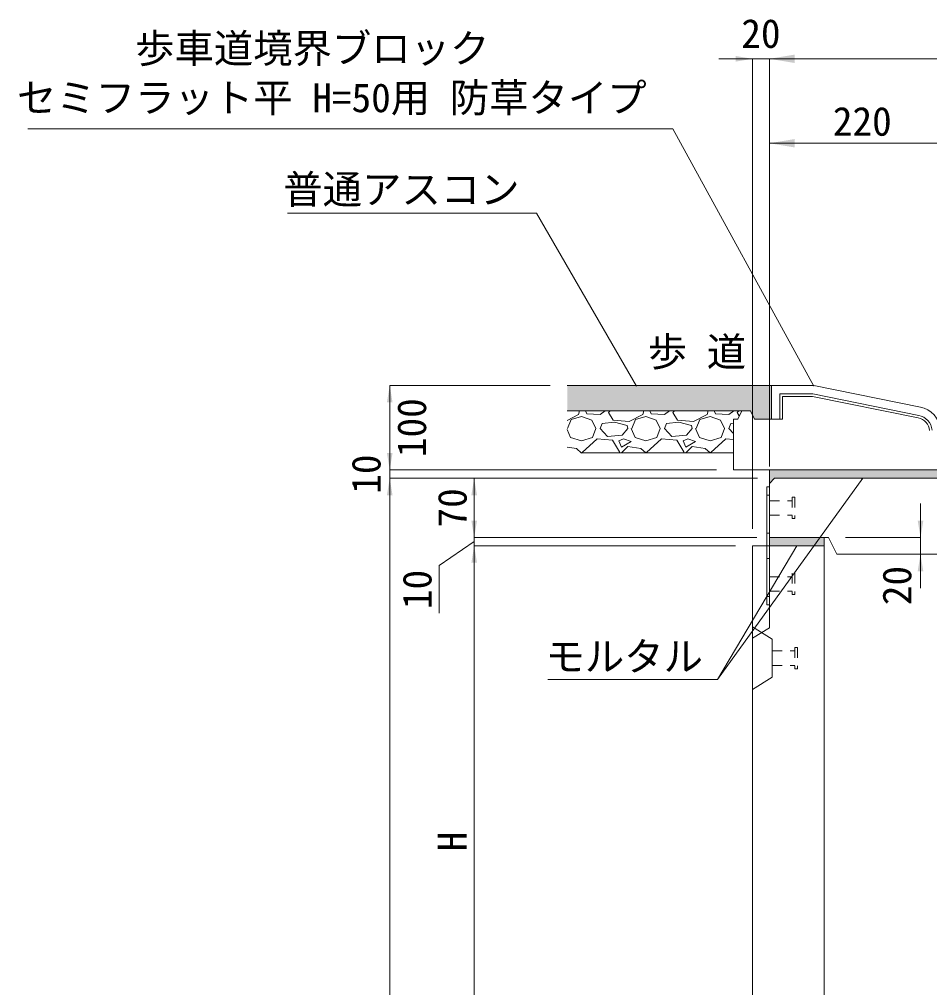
# Model space of a CAD drawing. Units: millimetres at full size. Extents: x 77586 to 117720, y -503 to 5664.
# Drawn here: x 110567 to 111645, y 3102 to 4249 of the extents above; entities that cross this region are included whole.
import ezdxf
from ezdxf.enums import TextEntityAlignment as Align

# ---------------------------------------------------------------- set-up
doc = ezdxf.new("R2010")
doc.units = ezdxf.units.MM
doc.header["$LTSCALE"] = 40
for name, pattern in [('CHAIN_DOUBLE_DASH', [23.5, 12, -1.5, 3.5, -1.5, 3.5, -1.5]), ('DASHED', [7.5, 6, -1.5]), ('USER2', [0.54, 0.3, -0.24])]:
    doc.linetypes.add(name, pattern=pattern)
for name, color, linetype, lineweight in [('インサート', 3, 'USER2', 9), ('ハッチング_基礎', 150, 'Continuous', 5), ('プレート', 7, 'USER2', 9), ('モルタル', 30, 'Continuous', 9), ('寸法線', 7, 'Continuous', 9), ('引出線', 4, 'Continuous', 9), ('本体', 2, 'Continuous', 13), ('目地', 132, 'Continuous', 5), ('舗装・基礎', 3, 'Continuous', 13), ('補助線', 8, 'CHAIN_DOUBLE_DASH', 5)]:
    doc.layers.add(name, color=color, linetype=linetype, lineweight=lineweight)
doc.layers.add('ハッチング_舗装', color=7, linetype='Continuous')
doc.layers.add('文字', color=7, linetype='Continuous')
doc.styles.add('ＭＳ ゴシック', font='')
doc.styles.get('ＭＳ ゴシック').set_extended_font_data('MS Gothic')

# ---------------------------------------------------------------- blocks, each defined once
blk = doc.blocks.new('filled_arrow')
at = {"color": 0, "linetype": 'Continuous', "lineweight": -2}
blk.add_solid([(7.5, 1.25), (0, 0), (7.5, -1.25)], dxfattribs=at)

msp = doc.modelspace()

# ---------------------------------------------------------------- hatches: boundary and pattern name
at = {"layer": 'ハッチング_舗装'}
msp.add_hatch(color=256, dxfattribs=at).paths.add_polyline_path([(111432.58, 3785.36), (111437.58, 3775.36), (111457.58, 3775.36), (111457.58, 3815.36), (111215.63, 3815.36), (111215.63, 3785.36)])
at = {"layer": 'モルタル'}
for points in [[(111670.08, 3705.36), (111675.08, 3765.36), (111657.51, 3765.36), (111662.58, 3715.36), (111455.08, 3715.36), (111455.08, 3699.36), (111461.08, 3705.36)], [(111520.08, 3625.36), (111520.08, 3635.36), (111455.08, 3635.36), (111455.08, 3625.36)]]:
    msp.add_hatch(color=256, dxfattribs=at).paths.add_polyline_path(points)
at = {"layer": '引出線'}
msp.add_hatch(color=256, dxfattribs=at).paths.add_polyline_path([(111565.58, 3705.36), (111564.5, 3704.29), (111564.9, 3704)])

# ---------------------------------------------------------------- linework, layer by layer
at = {"layer": 'インサート'}
for p, q in [((111482.08, 3682.86), (111482.08, 3657.86)), ((111482.08, 3682.86), (111485.08, 3682.86)), ((111485.08, 3682.86), (111485.08, 3657.86)), ((111455.08, 3678.86), (111455.08, 3661.86)), ((111455.08, 3678.86), (111482.08, 3678.86)), ((111455.08, 3678.86), (111455.08, 3661.86)), ((111455.08, 3661.86), (111482.08, 3661.86)), ((111482.08, 3657.86), (111485.08, 3657.86)), ((111482.08, 3592.86), (111482.08, 3567.86)), ((111485.08, 3592.86), (111485.08, 3567.86)), ((111455.08, 3588.86), (111455.08, 3571.86)), ((111455.08, 3588.86), (111482.08, 3588.86)), ((111455.08, 3588.86), (111455.08, 3571.86)), ((111455.08, 3571.86), (111482.08, 3571.86)), ((111482.08, 3567.86), (111485.08, 3567.86))]:
    msp.add_line(p, q, dxfattribs=at)
at = {"layer": 'インサート', "lineweight": 5}
for p, q in [((111458.28, 3500.86), (111485.28, 3500.86)), ((111458.28, 3500.86), (111458.28, 3483.86)), ((111485.28, 3504.86), (111485.28, 3479.86)), ((111485.28, 3504.86), (111488.28, 3504.86)), ((111488.28, 3504.86), (111488.28, 3479.86)), ((111458.28, 3483.86), (111485.28, 3483.86)), ((111485.28, 3479.86), (111488.28, 3479.86))]:
    msp.add_line(p, q, dxfattribs=at)
at = {"layer": 'ハッチング_基礎'}
for p, q in [((111230.16, 3785.36), (111228.91, 3780.97)), ((111237.28, 3785.36), (111238.81, 3781.74)), ((111254.81, 3780.97), (111260.49, 3785.36)), ((111264.72, 3783.26), (111266.61, 3785.36)), ((111306.36, 3785.36), (111305.11, 3780.97)), ((111313.48, 3785.36), (111315.01, 3781.74)), ((111331.01, 3780.97), (111336.69, 3785.36)), ((111340.92, 3783.26), (111342.81, 3785.36)), ((111382.56, 3785.36), (111381.31, 3780.97)), ((111389.68, 3785.36), (111391.21, 3781.74)), ((111407.21, 3780.97), (111412.89, 3785.36)), ((111417.12, 3783.26), (111419.01, 3785.36)), ((111228.91, 3780.97), (111215.63, 3774.02)), ((111215.95, 3764.21), (111220.52, 3774.88)), ((111220.52, 3774.88), (111232.72, 3778.69)), ((111232.72, 3778.69), (111244.91, 3774.12)), ((111238.81, 3781.74), (111254.81, 3780.97)), ((111244.91, 3774.12), (111249.48, 3764.21)), ((111270.05, 3774.12), (111264.72, 3783.26)), ((111289.1, 3772.59), (111270.05, 3774.12)), ((111305.11, 3780.97), (111289.1, 3772.59)), ((111292.15, 3764.21), (111296.72, 3774.88)), ((111296.72, 3774.88), (111308.92, 3778.69)), ((111308.92, 3778.69), (111321.11, 3774.12)), ((111315.01, 3781.74), (111331.01, 3780.97)), ((111321.11, 3774.12), (111325.68, 3764.21)), ((111346.25, 3774.12), (111340.92, 3783.26)), ((111365.3, 3772.59), (111346.25, 3774.12)), ((111381.31, 3780.97), (111365.3, 3772.59)), ((111368.35, 3764.21), (111372.92, 3774.88)), ((111372.92, 3774.88), (111385.12, 3778.69)), ((111385.12, 3778.69), (111397.31, 3774.12)), ((111391.21, 3781.74), (111407.21, 3780.97)), ((111397.31, 3774.12), (111401.88, 3764.21)), ((111419.49, 3779.19), (111417.12, 3783.26)), ((111215.63, 3763.17), (111219.76, 3753.54)), ((111245.67, 3753.54), (111249.48, 3764.21)), ((111254.81, 3764.21), (111257.1, 3770.31)), ((111263.2, 3755.07), (111254.81, 3764.21)), ((111271.58, 3771.83), (111257.1, 3770.31)), ((111286.82, 3768.02), (111271.58, 3771.83)), ((111287.58, 3764.21), (111280.72, 3756.59)), ((111287.58, 3764.21), (111286.82, 3768.02)), ((111291.39, 3764.21), (111295.96, 3753.54)), ((111321.87, 3753.54), (111325.68, 3764.21)), ((111331.01, 3764.21), (111333.3, 3770.31)), ((111339.4, 3755.07), (111331.01, 3764.21)), ((111347.78, 3771.83), (111333.3, 3770.31)), ((111363.02, 3768.02), (111347.78, 3771.83)), ((111363.78, 3764.21), (111356.92, 3756.59)), ((111363.78, 3764.21), (111363.02, 3768.02)), ((111367.59, 3764.21), (111372.16, 3753.54)), ((111398.07, 3753.54), (111401.88, 3764.21)), ((111407.21, 3764.21), (111409.5, 3770.31)), ((111412.58, 3758.36), (111407.21, 3764.21)), ((111412.58, 3770.63), (111409.5, 3770.31)), ((111219.76, 3753.54), (111232.72, 3749.73)), ((111232.72, 3749.73), (111245.67, 3753.54)), ((111251, 3752.02), (111233.48, 3736.02)), ((111269.29, 3750.49), (111251, 3752.02)), ((111280.72, 3756.59), (111263.2, 3755.07)), ((111277.67, 3736.78), (111269.29, 3750.49)), ((111282.25, 3752.02), (111276.91, 3749.73)), ((111291.39, 3748.97), (111282.25, 3752.02)), ((111295.96, 3753.54), (111308.92, 3749.73)), ((111308.92, 3749.73), (111321.87, 3753.54)), ((111327.2, 3752.02), (111309.68, 3736.02)), ((111345.49, 3750.49), (111327.2, 3752.02)), ((111356.92, 3756.59), (111339.4, 3755.07)), ((111353.87, 3736.78), (111345.49, 3750.49)), ((111358.45, 3752.02), (111353.11, 3749.73)), ((111367.59, 3748.97), (111358.45, 3752.02)), ((111372.16, 3753.54), (111385.12, 3749.73)), ((111385.12, 3749.73), (111398.07, 3753.54)), ((111403.4, 3752.02), (111385.88, 3736.02)), ((111412.58, 3751.25), (111403.4, 3752.02)), ((111226.62, 3740.59), (111215.63, 3742.24)), ((111232.59, 3735.36), (111226.62, 3740.59)), ((111276.91, 3749.73), (111279.96, 3742.11)), ((111279.96, 3742.11), (111291.39, 3748.97)), ((111287.58, 3742.87), (111280.07, 3735.37)), ((111302.82, 3740.59), (111287.58, 3742.87)), ((111308.78, 3735.37), (111302.82, 3740.59)), ((111353.11, 3749.73), (111356.16, 3742.11)), ((111356.16, 3742.11), (111367.59, 3748.97)), ((111363.78, 3742.87), (111356.28, 3735.37)), ((111379.02, 3740.59), (111363.78, 3742.87)), ((111384.98, 3735.38), (111379.02, 3740.59)), ((111233.48, 3736.02), (111233.45, 3735.36)), ((111277.22, 3735.37), (111277.67, 3736.78)), ((111309.68, 3736.02), (111309.65, 3735.37)), ((111353.42, 3735.37), (111353.87, 3736.78)), ((111385.88, 3736.02), (111385.85, 3735.38))]:
    msp.add_line(p, q, dxfattribs=at)
at = {"layer": 'プレート'}
for p, q in [((111455.08, 3685.37), (111451.88, 3685.37)), ((111455.08, 3640.36), (111451.88, 3640.36)), ((111455.08, 3610.37), (111451.88, 3610.37)), ((111455.08, 3565.36), (111451.88, 3565.36))]:
    msp.add_line(p, q, dxfattribs=at)
at = {"layer": 'プレート', "linetype": 'Continuous'}
msp.add_lwpolyline([(111451.88, 3555.36), (111451.88, 3695.37), (111455.08, 3695.37), (111455.08, 3555.36)], close=True, dxfattribs=at)
at = {"layer": 'モルタル'}
for p, q in [((111455.08, 3715.36), (111455.08, 3699.36)), ((111455.08, 3635.36), (111455.08, 3625.36)), ((111520.08, 3625.36), (111520.08, 3635.36))]:
    msp.add_line(p, q, dxfattribs=at)
at = {"layer": '寸法線'}
for p, q in [((111395.08, 4202.23), (111495.08, 4202.23)), ((111435.08, 3645.36), (111435.08, 4202.23)), ((111455.08, 3719.36), (111455.08, 4202.23)), ((111455.08, 4202.23), (111885.08, 4202.23)), ((111455.08, 3719.36), (111455.08, 4202.23)), ((111455.08, 4102.23), (111675.08, 4102.23)), ((111455.08, 3719.36), (111455.08, 4102.23)), ((111775.08, 4102.23), (111615.08, 4102.23)), ((111005.52, 3815.36), (111005.52, 3715.36)), ((111195.63, 3815.36), (111005.52, 3815.36)), ((111005.52, 3755.36), (111005.52, 3665.36)), ((111392.58, 3715.36), (111005.52, 3715.36)), ((111392.58, 3715.36), (111005.52, 3715.36)), ((111005.52, 3705.36), (111005.52, 2175.36)), ((111441.08, 3705.36), (111005.52, 3705.36)), ((111441.08, 3705.36), (111005.52, 3705.36)), ((111105.52, 3705.36), (111105.52, 3635.36)), ((111441.08, 3705.36), (111105.52, 3705.36)), ((111105.52, 3675.36), (111105.52, 3585.36)), ((111634.05, 3675.36), (111634.05, 3575.36)), ((111440.08, 3635.36), (111105.52, 3635.36)), ((111440.08, 3635.36), (111105.52, 3635.36)), ((111545.08, 3635.36), (111634.05, 3635.36)), ((111105.52, 3630.36), (111063.9, 3601.94)), ((111105.52, 3625.36), (111105.52, 2925.36)), ((111415.08, 3625.36), (111105.52, 3625.36)), ((111415.08, 3625.36), (111105.52, 3625.36)), ((111063.9, 3601.94), (111063.9, 3545.55))]:
    msp.add_line(p, q, dxfattribs=at)
at = {"layer": '引出線'}
msp.add_line((111565.58, 3705.36), (111393.56, 3467.01), dxfattribs=at)
for points in [[(111507.58, 3814.5), (111340.72, 4119.49), (110576.78, 4119.49)], [(111297.58, 3814.5), (111179.22, 4019.51), (110884.37, 4019.51)], [(111487.58, 3625.36), (111393.56, 3467.01), (111192.83, 3467.01)]]:
    msp.add_lwpolyline(points, dxfattribs=at)
msp.add_lwpolyline([(111565.58, 3705.36), (111564.5, 3704.29), (111564.9, 3704)], close=True, dxfattribs=at)
at = {"layer": '本体'}
for p, q in [((111507.58, 3815.36), (111457.58, 3815.36)), ((111457.58, 3815.36), (111457.58, 3775.36)), ((111633.89, 3789.76), (111507.58, 3815.36)), ((111422.58, 3785.36), (111417.58, 3775.36)), ((111422.58, 3785.36), (111432.58, 3785.36)), ((111432.58, 3785.36), (111437.58, 3775.36)), ((111412.58, 3775.36), (111417.58, 3775.36)), ((111412.58, 3775.36), (111412.58, 3715.36)), ((111437.58, 3775.36), (111457.58, 3775.36)), ((111412.58, 3715.36), (111662.58, 3715.36)), ((111455.08, 3699.36), (111461.08, 3705.36)), ((111461.08, 3705.36), (111670.08, 3705.36)), ((111455.08, 3699.36), (111455.08, 3635.36)), ((111455.08, 3635.36), (111525.08, 3635.36)), ((111525.08, 3635.36), (111535.08, 3615.36)), ((111535.08, 3615.36), (111805.08, 3615.36))]:
    msp.add_line(p, q, dxfattribs=at)
at = {"layer": '本体', "lineweight": 20}
for p, q in [((111435.08, 3625.36), (111520.08, 3625.36)), ((111435.08, 3625.36), (111435.08, 2175.36)), ((111520.08, 2995.89), (111520.08, 3625.36))]:
    msp.add_line(p, q, dxfattribs=at)
at = {"layer": '本体', "lineweight": 5}
for p, q in [((111455.08, 3625.36), (111455.08, 3528.36)), ((111435.08, 3529.36), (111458.28, 3514.86)), ((111435.08, 3515.86), (111455.08, 3528.36)), ((111458.28, 3514.86), (111458.28, 3469.86)), ((111435.08, 3455.36), (111458.28, 3469.86))]:
    msp.add_line(p, q, dxfattribs=at)
at = {"layer": '本体'}
msp.add_arc((111627.93, 3760.36), 30, 5.71059, 78.54125, dxfattribs=at)
at = {"layer": '目地'}
msp.add_line((111457.58, 3775.36), (111470.58, 3775.36), dxfattribs=at)
for points in [[(111631.9, 3779.96), (111506.58, 3805.36), (111467.58, 3805.36), (111467.58, 3775.36)], [(111631.31, 3777.02), (111506.27, 3802.36), (111470.58, 3802.36), (111470.58, 3775.36)]]:
    msp.add_lwpolyline(points, dxfattribs=at)
for radius in [17, 20]:
    msp.add_arc((111627.93, 3760.36), radius, 5.71059, 78.54125, dxfattribs=at)
at = {"layer": '舗装・基礎'}
msp.add_line((111215.63, 3815.36), (111457.58, 3815.36), dxfattribs=at)
at = {"layer": '舗装・基礎', "linetype": 'DASHED', "lineweight": 15}
msp.add_line((111432.58, 3785.36), (111215.63, 3785.36), dxfattribs=at)
at = {"layer": '補助線', "linetype": 'Continuous', "lineweight": 13}
msp.add_line((111232.5, 3735.38), (111412.58, 3735.38), dxfattribs=at)

# ---------------------------------------------------------------- block references
at = {"layer": '寸法線', "xscale": 2.67, "yscale": 2.67}
for p, rotation in [((111435.08, 4202.23), 180), ((111005.52, 3815.36), 270), ((111005.52, 3715.36), 90), ((111005.52, 3715.36), 90), ((111005.52, 3705.36), 270), ((111005.52, 3705.36), 270), ((111105.52, 3705.36), 270), ((111105.52, 3635.36), 90), ((111105.52, 3635.36), 90), ((111634.05, 3635.36), 90), ((111105.52, 3625.36), 270), ((111105.52, 3625.36), 270), ((111634.05, 3615.36), 270)]:
    msp.add_blockref('filled_arrow', p, dxfattribs=dict(at, rotation=rotation))
at = {"layer": '寸法線'}
for p, xscale, yscale in [((111455.08, 4202.23), 4, 4), ((111455.08, 4202.23), 2.67, 2.67), ((111455.08, 4102.23), 4, 4)]:
    msp.add_blockref('filled_arrow', p, dxfattribs=dict(at, xscale=xscale, yscale=yscale))
at = {"layer": '引出線', "xscale": 0.2, "yscale": 0.2}
for p, rotation in [((111297.58, 3814.5), 120), ((111507.58, 3814.5), 118.7), ((111487.58, 3625.36), 239.3)]:
    msp.add_blockref('filled_arrow', p, dxfattribs=dict(at, rotation=rotation))

# ---------------------------------------------------------------- texts
at = {"layer": '寸法線', "style": 'ＭＳ ゴシック'}
for s, p in [('20', (111445.08, 4232.23)), ('220', (111565.08, 4128.23))]:
    msp.add_text(s, height=34.18, dxfattribs=at).set_placement(p, align=Align.MIDDLE_CENTER)
for s, p in [('100', (111031.52, 3765.36)), ('10', (110977.52, 3710.36)), ('70', (111079.52, 3670.36)), ('10', (111037.9, 3573.74)), ('20', (111606.05, 3578.36)), ('H', (111079.52, 3275.36))]:
    msp.add_text(s, height=34.18, rotation=90, dxfattribs=at).set_placement(p, align=Align.MIDDLE_CENTER)
at = {"layer": '引出線', "style": 'ＭＳ ゴシック'}
for s, p in [('歩車道境界ブロック   ', (110704, 4187.25)), ('セミフラット平 H=50用 防草タイプ ', (110564.14, 4128.75))]:
    msp.add_text(s, height=34.18, dxfattribs=at).set_placement(p, align=Align.BOTTOM_LEFT)
msp.add_text('普通アスコン', height=34.18, dxfattribs=at).set_placement((111159.22, 4064.72), align=Align.TOP_RIGHT)
msp.add_text('モルタル', height=34.18, dxfattribs=at).set_placement((111283.19, 3511.49), align=Align.TOP_CENTER)
at = {"layer": '文字', "style": 'ＭＳ ゴシック'}
msp.add_text('歩 道', height=34.18, dxfattribs=at).set_placement((111369.26, 3855.27), align=Align.MIDDLE_CENTER)

doc.saveas('drawing.dxf')
